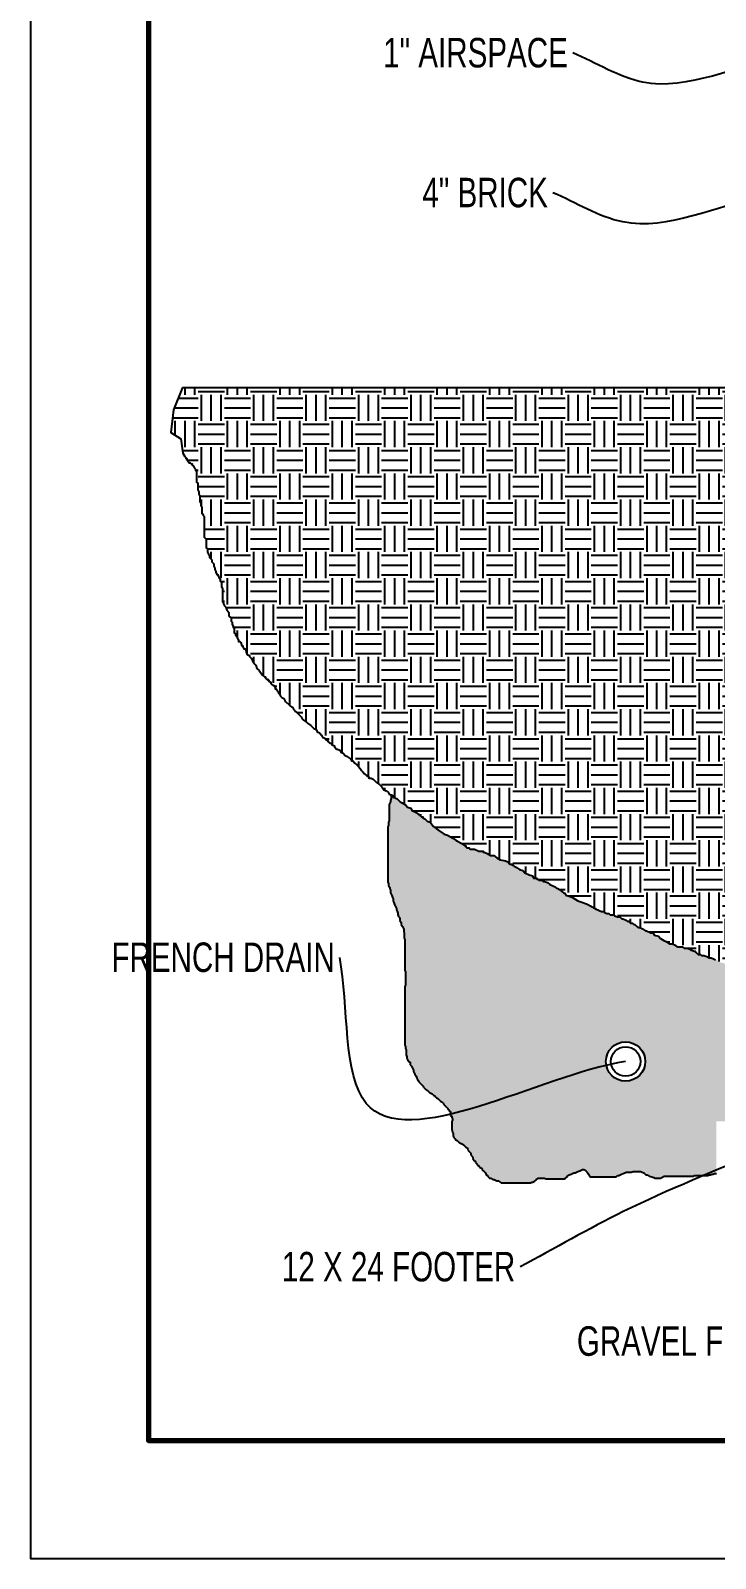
# Model space of a CAD drawing. Header units: inches. Extents: x 43 to 7578, y 1297 to 3809.
# Drawn here: x 3914.5 to 4123.5, y 2657.1 to 3123.5 of the extents above; entities that cross this region are included whole.
import ezdxf

# ---------------------------------------------------------------- set-up
doc = ezdxf.new("R2010")
doc.units = ezdxf.units.IN
doc.header["$LTSCALE"] = 0.5
doc.header["$MEASUREMENT"] = 0
doc.styles.add('Arch-Dim', font='romans.shx', dxfattribs={"width": 0.75})
doc.dimstyles.new('Annotative$7', dxfattribs={"dimscale": 96, "dimtxt": 0.09375, "dimasz": 0.0625, "dimexe": 0.0625, "dimexo": 0.0625, "dimgap": 0.03125, "dimtad": 0, "dimdec": 4, "dimzin": 3, "dimdsep": 46, "dimlunit": 4, "dimtxsty": 'Arch-Dim', "dimblk": 'ARCHTICK', "dimcen": 0.09375, "dimazin": 2, "dimtfac": 0.75, "dimtdec": 4, "dimtix": 1, "dimtmove": 2, "dimatfit": 3, "dimfxl": 1, "dimtolj": 1, "dimtzin": 0, "dimarcsym": 0})

# ---------------------------------------------------------------- blocks, each defined once
blk = doc.blocks.new('_ArchTick')
at = {"color": 0, "linetype": 'ByBlock', "const_width": 0.15}
blk.add_lwpolyline([(-0.5, -0.5), (0.5, 0.5)], dxfattribs=at)

msp = doc.modelspace()

# ---------------------------------------------------------------- hatches: boundary and pattern name
h = msp.add_hatch()
h.set_pattern_fill('EARTH', color=256, scale=32)
h.set_pattern_definition([(0, (-2.381, -42.6625), (8, 8), [8, -8]), (0, (-2.381, -39.6625), (8, 8), [8, -8]), (0, (-2.381, -36.6625), (8, 8), [8, -8]), (90, (-1.381, -35.6625), (-8, 8), [8, -8]), (90, (1.619, -35.6625), (-8, 8), [8, -8]), (90, (4.619, -35.6625), (-8, 8), [8, -8])])
h.paths.add_polyline_path([(4135.81067, 3014.53772), (3960.88933, 3014.53772), (3958.13445, 3007.7298), (3957.29165, 3000.7763), (3960.38014, 2998.91072), (3961.00126, 2994.5249), (3961.54657, 2993.51668), (3961.87516, 2993.18827), (3961.87516, 2992.85986), (3962.20378, 2992.85986), (3962.20378, 2992.53144), (3962.53237, 2992.20303), (3962.86099, 2991.54621), (3963.18958, 2991.54621), (3963.51819, 2991.21778), (3963.84679, 2991.21778), (3963.84679, 2990.88937), (3964.1754, 2990.56097), (3964.50399, 2989.90413), (3964.83261, 2989.57572), (3964.83261, 2989.24731), (3965.16123, 2988.91889), (3965.16123, 2985.63476), (3965.48982, 2985.30635), (3965.48982, 2983.33587), (3965.81844, 2982.67903), (3965.81844, 2982.02221), (3966.14703, 2981.36538), (3966.14703, 2979.72332), (3966.47565, 2979.39491), (3966.47565, 2978.40966), (3966.80424, 2978.08125), (3966.80424, 2976.11077), (3967.13285, 2975.78236), (3967.13285, 2975.45395), (3967.46145, 2975.12552), (3967.46145, 2968.88567), (3968.11868, 2968.22885), (3968.11868, 2965.60154), (3968.44727, 2965.27313), (3968.44727, 2964.28789), (3968.77589, 2963.63106), (3969.10448, 2963.30265), (3969.10448, 2962.64581), (3969.4331, 2962.3174), (3969.76169, 2961.98899), (3969.76169, 2961.33216), (3970.09031, 2961.00375), (3970.4189, 2960.67534), (3970.4189, 2960.01851), (3970.74752, 2959.36169), (3970.74752, 2959.03328), (3971.07611, 2958.37644), (3971.07611, 2958.04803), (3971.40472, 2957.3912), (3971.73334, 2957.3912), (3971.73334, 2957.06279), (3972.06193, 2956.40596), (3972.39055, 2956.07755), (3972.39055, 2955.42073), (3972.71914, 2955.0923), (3972.71914, 2953.77865), (3973.04776, 2953.12183), (3973.04776, 2949.18087), (3973.37635, 2948.85245), (3973.37635, 2948.52404), (3973.70497, 2947.86722), (3974.03356, 2947.53879), (3974.36218, 2946.55357), (3974.69079, 2946.22514), (3975.01938, 2945.89673), (3975.01938, 2944.91149), (3975.348, 2944.58308), (3975.67659, 2944.25467), (3975.67659, 2943.26943), (3976.00521, 2942.94102), (3976.00521, 2942.53772), (4135.81067, 2942.53772)])
h.paths.add_polyline_path([(4135.81067, 2942.53772), (3976.00521, 2942.53772), (3976.00521, 2942.28418), (3976.3338, 2941.62737), (3976.3338, 2941.29894), (3976.66242, 2940.97053), (3976.66242, 2939.65688), (3976.99101, 2939.32847), (3976.99101, 2939.00006), (3977.31963, 2938.67163), (3977.64824, 2938.01482), (3978.14113, 2937.02957), (3978.30545, 2937.02957), (3978.63404, 2936.70116), (3978.96266, 2935.71592), (3979.29125, 2935.71592), (3979.29125, 2935.38751), (3979.61987, 2934.73067), (3979.94846, 2934.73067), (3980.27708, 2934.07386), (3980.27708, 2933.74543), (3980.60567, 2933.08861), (3981.2629, 2932.7602), (3981.2629, 2932.43178), (3981.5915, 2932.10337), (3981.92011, 2931.77496), (3982.2487, 2931.11812), (3982.57732, 2930.46131), (3982.90591, 2930.13288), (3983.23453, 2929.80447), (3983.56312, 2928.81923), (3984.22036, 2928.16241), (3985.20616, 2926.84876), (3985.53477, 2926.52035), (3985.86336, 2926.19192), (3986.19198, 2926.19192), (3986.19198, 2925.86351), (3986.52057, 2925.5351), (3986.84919, 2925.5351), (3986.84919, 2925.2067), (3987.17778, 2925.2067), (3987.17778, 2924.87827), (3987.83502, 2924.54986), (3987.83502, 2924.22145), (3988.16361, 2923.89303), (3988.49222, 2923.56462), (3988.82082, 2923.56462), (3989.31375, 2922.57937), (3989.47802, 2922.57937), (3989.80664, 2921.92255), (3990.13523, 2921.59415), (3990.13523, 2921.26572), (3990.46385, 2920.93731), (3990.79247, 2920.28049), (3991.12106, 2919.95207), (3991.77827, 2919.62366), (3992.10688, 2918.96684), (3992.43548, 2918.63841), (3993.4213, 2917.65317), (3993.74989, 2917.32476), (3994.40713, 2916.99635), (3994.73572, 2916.33952), (3995.06434, 2916.01111), (3995.39293, 2915.6827), (3995.72154, 2915.35429), (3996.05014, 2915.02586), (3996.37875, 2914.69746), (3997.03596, 2914.04064), (3997.36458, 2913.3838), (3997.69317, 2913.05539), (3998.679, 2912.39856), (3999.00759, 2912.07015), (3999.99341, 2911.41331), (4000.65062, 2910.7565), (4000.97924, 2910.42809), (4001.63645, 2910.09966), (4001.96504, 2909.44284), (4002.62225, 2909.11444), (4003.27946, 2908.4576), (4003.60807, 2907.80078), (4004.26528, 2907.47236), (4004.5939, 2907.14395), (4005.25111, 2906.81554), (4005.25111, 2906.48713), (4005.5797, 2906.1587), (4006.23691, 2905.83029), (4006.56552, 2905.50189), (4007.22273, 2905.17346), (4007.22273, 2904.84505), (4007.87994, 2904.18823), (4008.20856, 2904.18823), (4008.86577, 2903.85981), (4009.19436, 2903.20299), (4009.85157, 2902.87458), (4010.5088, 2902.21774), (4011.16601, 2901.88934), (4011.4946, 2901.56093), (4012.15181, 2901.2325), (4012.48043, 2900.57568), (4012.80902, 2900.57568), (4013.46623, 2899.91885), (4014.12346, 2899.26203), (4014.45205, 2898.9336), (4015.10926, 2898.27679), (4015.43788, 2897.61995), (4015.76647, 2897.29154), (4016.42368, 2896.63472), (4017.08091, 2895.97789), (4017.73812, 2895.64948), (4017.73812, 2895.32107), (4018.39533, 2895.32107), (4019.05254, 2894.99265), (4019.38113, 2894.66424), (4020.03834, 2894.00742), (4021.02416, 2893.35058), (4021.68137, 2892.69377), (4022.33858, 2891.70852), (4022.99579, 2891.3801), (4023.65302, 2891.05169), (4023.98162, 2890.39487), (4024.96744, 2890.06644), (4024.96744, 2889.73803), (4025.29603, 2889.40962), (4025.62465, 2889.40962), (4025.95324, 2889.08122), (4026.28186, 2889.08122), (4026.61045, 2888.75279), (4027.26769, 2888.09597), (4027.92489, 2887.76756), (4028.91069, 2887.11073), (4029.5679, 2886.45391), (4030.55373, 2886.12548), (4030.88235, 2885.46867), (4031.53955, 2885.14024), (4032.19676, 2884.81183), (4032.85397, 2884.15501), (4033.18256, 2884.15501), (4033.51118, 2883.82659), (4033.8398, 2883.49818), (4034.16839, 2883.49818), (4034.16839, 2883.16977), (4034.8256, 2882.84136), (4035.4828, 2882.18453), (4036.46863, 2881.85612), (4037.45446, 2880.54246), (4038.76887, 2879.55722), (4040.7405, 2878.24357), (4041.72633, 2877.91516), (4043.36936, 2876.92991), (4044.35516, 2876.27308), (4046.32678, 2875.28785), (4046.6554, 2874.95943), (4046.98402, 2874.63102), (4047.31261, 2874.63102), (4047.31261, 2874.30261), (4047.64123, 2873.9742), (4048.29844, 2873.9742), (4048.62703, 2873.64577), (4049.94147, 2873.64577), (4051.25589, 2872.98896), (4052.57031, 2872.98896), (4052.57031, 2872.66053), (4052.8989, 2872.66053), (4053.88472, 2872.33212), (4054.87055, 2871.6753), (4055.85635, 2871.6753), (4056.84217, 2871.01847), (4057.828, 2870.36165), (4059.47101, 2870.03322), (4060.12824, 2869.70481), (4060.78545, 2869.048), (4061.44266, 2869.048), (4061.77125, 2868.71957), (4062.09987, 2868.39116), (4062.75708, 2868.06275), (4063.7429, 2867.40592), (4064.7287, 2867.07751), (4065.38591, 2866.42067), (4066.70035, 2865.76386), (4067.68615, 2865.43545), (4068.01477, 2864.77861), (4069.00057, 2864.77861), (4069.00057, 2864.4502), (4069.32919, 2864.4502), (4069.65781, 2864.12179), (4070.31501, 2864.12179), (4070.97222, 2863.79337), (4071.30081, 2863.79337), (4072.28664, 2863.46496), (4072.94385, 2862.80814), (4074.58688, 2862.15131), (4074.91547, 2861.8229), (4075.57268, 2861.49449), (4075.9013, 2861.16606), (4076.55851, 2860.83765), (4077.21572, 2860.18082), (4077.54433, 2860.18082), (4077.87293, 2859.524), (4079.18737, 2859.19559), (4079.84458, 2858.86717), (4081.48759, 2857.88194), (4082.47341, 2857.55351), (4084.11645, 2856.89669), (4086.08807, 2855.91145), (4087.0739, 2855.25463), (4088.71691, 2854.5978), (4089.37414, 2854.5978), (4089.70273, 2854.26939), (4090.35994, 2853.94098), (4091.01715, 2853.94098), (4091.34577, 2853.61255), (4092.33159, 2853.61255), (4092.66018, 2853.28414), (4093.64601, 2852.95574), (4094.30322, 2852.95574), (4094.96043, 2852.2989), (4095.28902, 2852.2989), (4096.27484, 2851.97049), (4096.60346, 2851.64208), (4096.93205, 2851.64208), (4097.58926, 2850.98525), (4098.24647, 2850.98525), (4098.57509, 2850.65684), (4098.9037, 2850.65684), (4099.56091, 2850), (4099.8895, 2849.6716), (4100.54671, 2849.6716), (4101.20392, 2849.34319), (4102.18975, 2848.68635), (4102.51836, 2848.68635), (4103.83278, 2848.02953), (4104.48999, 2848.02953), (4104.81858, 2847.3727), (4106.13302, 2847.04429), (4106.79023, 2846.38745), (4107.77603, 2845.73064), (4108.43324, 2845.40223), (4109.41907, 2844.74539), (4110.40489, 2844.74539), (4111.0621, 2844.41698), (4111.39069, 2844.08857), (4112.04793, 2843.76015), (4113.36234, 2843.76015), (4114.01955, 2843.43174), (4115.00535, 2843.43174), (4115.66259, 2843.10333), (4115.99118, 2842.77492), (4116.3198, 2842.77492), (4116.977, 2842.4465), (4117.3056, 2842.4465), (4117.63421, 2842.11809), (4117.9628, 2841.78968), (4118.29142, 2841.46127), (4118.94863, 2841.46127), (4119.27725, 2841.13284), (4119.93446, 2841.13284), (4120.92026, 2840.80443), (4121.57746, 2840.47603), (4122.2347, 2840.47603), (4122.89191, 2840.1476), (4123.54912, 2839.81919), (4123.87771, 2839.81919), (4124.86353, 2839.16237), (4125.52074, 2838.83395), (4126.17795, 2838.83395), (4126.17795, 2838.50554), (4126.83516, 2838.50554), (4127.16378, 2838.17713), (4128.47819, 2838.17713), (4128.80681, 2837.84872), (4129.46402, 2837.52029), (4129.79261, 2837.52029), (4130.44982, 2837.19188), (4130.77844, 2836.86348), (4131.10703, 2836.86348), (4131.10703, 2836.53507), (4131.76426, 2836.53507), (4131.76426, 2836.20664), (4133.73589, 2836.20664), (4134.06448, 2835.87823), (4135.81067, 2835.87823)])
h = msp.add_hatch()
h.set_pattern_fill('GRAVEL', color=256, scale=8)
h.set_pattern_definition([(228.012788, (3.3792, -34.6625), (-64, -72), [1.076288, -106.552704]), (184.969741, (2.65923, -35.46253), (96, 8), [1.846944, -182.847398]), (132.510447, (0.81923, -35.62253), (80, -88), [1.302304, -128.928261]), (267.273689, (-2.30077, -37.62253), (8, 160), [1.681904, -166.508464]), (292.833654, (-2.38077, -39.30253), (-40, 96), [1.64924, -163.274985]), (357.273689, (-1.74077, -40.82253), (-160, 8), [1.681904, -166.508464]), (37.6942405, (-0.06077, -40.90253), (-104, -80), [2.224232, -220.198788]), (72.2553284, (1.69923, -39.54253), (56, 176), [2.099904, -207.890572]), (121.429566, (2.33923, -37.54253), (-64, 104), [1.6876, -167.072585]), (175.236358, (1.4592, -36.1025), (88, -8), [1.926656, -94.406101]), (222.397438, (-0.46077, -35.94253), (-96, -88), [2.491584, -246.667]), (138.814075, (5.6192, -37.7025), (-56, 48), [0.850408, -84.190759]), (171.469234, (4.97923, -37.14253), (104, -16), [1.617896, -160.172091]), (225, (3.379, -36.9025), (-9e-16, -8), [1.131368, -10.18234]), (203.19859, (2.8192, -35.9425), (40, 16), [0.609264, -60.316921]), (291.80141, (2.2592, -36.1825), (-8, 24), [0.861624, -42.219694]), (30.963757, (2.5792, -36.9825), (24, 16), [1.399432, -45.248183]), (161.56505, (3.7792, -36.2625), (16, -8), [1.011928, -24.286293]), (16.38954, (-2.38077, -36.18253), (80, 24), [1.4176, -140.342761]), (70.346176, (-1.0208, -35.78253), (-32, -88), [1.189288, -117.739262]), (293.19859, (3.7792, -34.6625), (-16, 40), [1.21852, -59.707665]), (343.61046, (4.25923, -35.78253), (-80, 24), [1.4176, -140.342761]), (339.443955, (-2.3808, -41.1425), (-40, 16), [1.36704, -66.98499]), (294.77514, (-1.1008, -41.62253), (-40, 88), [1.145424, -113.397145]), (66.80141, (3.8592, -42.6625), (16, 40), [1.21852, -59.707665]), (17.354025, (4.33923, -41.54253), (-104, -32), [1.341048, -132.763389]), (69.443955, (-0.0608, -42.6625), (-16, -40), [0.68352, -67.66851]), (101.309932, (3.3792, -42.6625), (-8, 32), [0.40792, -40.384236]), (165.963757, (3.2992, -42.2625), (24, -8), [1.64924, -31.335605]), (186.009006, (1.69923, -41.86253), (80, 8), [1.5284, -151.311385]), (303.69007, (2.5792, -37.7025), (-8, 16), [1.153776, -27.690634]), (353.1572266, (3.21923, -38.66253), (136, -16), [2.014352, -199.420501]), (60.945396, (5.2192, -38.9025), (-32, -56), [0.823648, -81.541393]), (90, (5.619, -38.1825), (-8, 8), [0.48, -7.52]), (120.256437, (1.5392, -41.6225), (32, -56), [1.111392, -110.02816]), (48.012788, (0.9792, -40.6625), (64, 72), [2.152576, -105.476416]), (0, (2.419, -39.0625), (8, 8), [2.08, -5.92]), (325.304846, (4.49923, -39.06253), (80, -56), [1.264912, -125.226194]), (254.054604, (5.5392, -39.7825), (-8, -32), [1.164816, -57.076063]), (207.645975, (5.21923, -40.90253), (-152, -80), [1.89652, -187.755793]), (175.426079, (3.53923, -41.78253), (-104, 8), [2.006392, -198.632587])])
h.paths.add_polyline_path([(4104.48999, 2848.02953), (4103.83278, 2848.02953), (4102.51836, 2848.68635), (4102.18975, 2848.68635), (4101.20392, 2849.34319), (4100.54671, 2849.6716), (4099.8895, 2849.6716), (4099.56091, 2850), (4098.9037, 2850.65684), (4098.57509, 2850.65684), (4098.24647, 2850.98525), (4097.58926, 2850.98525), (4096.93205, 2851.64208), (4096.60346, 2851.64208), (4096.27484, 2851.97049), (4095.28902, 2852.2989), (4094.96043, 2852.2989), (4094.30322, 2852.95574), (4093.64601, 2852.95574), (4092.66018, 2853.28414), (4092.33159, 2853.61255), (4091.34577, 2853.61255), (4091.01715, 2853.94098), (4090.35994, 2853.94098), (4089.70273, 2854.26939), (4089.37414, 2854.5978), (4088.71691, 2854.5978), (4087.0739, 2855.25463), (4086.08807, 2855.91145), (4084.11645, 2856.89669), (4082.47341, 2857.55351), (4081.48759, 2857.88194), (4079.84458, 2858.86717), (4079.18737, 2859.19559), (4077.87293, 2859.524), (4077.54433, 2860.18082), (4077.21572, 2860.18082), (4076.55851, 2860.83765), (4075.9013, 2861.16606), (4075.57268, 2861.49449), (4074.91547, 2861.8229), (4074.58688, 2862.15131), (4072.94385, 2862.80814), (4072.28664, 2863.46496), (4071.30081, 2863.79337), (4070.97222, 2863.79337), (4070.31501, 2864.12179), (4069.65781, 2864.12179), (4069.32919, 2864.4502), (4069.00057, 2864.4502), (4069.00057, 2864.77861), (4068.01477, 2864.77861), (4067.68615, 2865.43545), (4066.70035, 2865.76386), (4065.38591, 2866.42067), (4064.7287, 2867.07751), (4063.7429, 2867.40592), (4062.75708, 2868.06275), (4062.09987, 2868.39116), (4061.77125, 2868.71957), (4061.44266, 2868.71957), (4061.44266, 2869.048), (4060.78545, 2869.048), (4060.12824, 2869.70481), (4059.47101, 2870.03322), (4057.828, 2870.36165), (4056.84217, 2871.01847), (4055.85635, 2871.6753), (4054.87055, 2871.6753), (4053.88472, 2872.33212), (4052.8989, 2872.66053), (4052.57031, 2872.66053), (4052.57031, 2872.98896), (4051.25589, 2872.98896), (4049.94147, 2873.64577), (4048.62703, 2873.64577), (4048.29844, 2873.9742), (4047.64123, 2873.9742), (4047.31261, 2874.30261), (4047.31261, 2874.63102), (4046.98402, 2874.63102), (4046.6554, 2874.95943), (4046.32678, 2875.28785), (4044.35516, 2876.27308), (4043.36936, 2876.92991), (4041.72633, 2877.91516), (4040.7405, 2878.24357), (4038.76887, 2879.55722), (4037.45446, 2880.54246), (4036.46863, 2881.85612), (4035.4828, 2882.18453), (4034.8256, 2882.84136), (4034.16839, 2883.16977), (4034.16839, 2883.49818), (4033.8398, 2883.49818), (4033.51118, 2883.82659), (4033.18256, 2884.15501), (4032.85397, 2884.15501), (4032.19676, 2884.81183), (4031.53955, 2885.14024), (4030.88235, 2885.46867), (4030.55373, 2886.12548), (4029.5679, 2886.45391), (4028.91069, 2887.11073), (4027.92489, 2887.76756), (4027.26769, 2888.09597), (4026.61045, 2888.75279), (4026.28186, 2889.08122), (4025.95324, 2889.08122), (4025.62465, 2889.40962), (4025.29603, 2889.40962), (4024.96744, 2889.73803), (4024.96744, 2890.06644), (4024.68659, 2890.16001), (4024.5307, 2889.89403), (4024.5307, 2889.08893), (4024.32929, 2888.48511), (4024.32929, 2888.08256), (4024.12791, 2887.68001), (4023.9265, 2887.27747), (4023.9265, 2882.24557), (4023.72512, 2881.84302), (4023.72512, 2880.83665), (4023.52373, 2880.4341), (4023.52373, 2863.52697), (4023.72512, 2863.12442), (4023.72512, 2862.52058), (4024.12791, 2861.91676), (4024.12791, 2861.51421), (4024.32929, 2861.11166), (4024.32929, 2860.30656), (4024.5307, 2859.90402), (4024.73208, 2859.50147), (4024.93347, 2858.89763), (4025.13488, 2858.49508), (4025.13488, 2857.68998), (4025.33626, 2857.28743), (4025.53764, 2856.68361), (4025.73905, 2856.28106), (4025.94044, 2855.87851), (4026.14185, 2855.47595), (4026.14185, 2855.0734), (4026.34323, 2854.67085), (4026.54461, 2854.06703), (4026.54461, 2853.66448), (4026.74602, 2853.06065), (4027.14879, 2852.65811), (4027.14879, 2851.85299), (4027.55158, 2851.24917), (4027.55158, 2850.64534), (4027.95437, 2850.04152), (4028.15576, 2849.63897), (4028.35717, 2849.23642), (4028.35717, 2848.43131), (4028.55855, 2848.02876), (4028.55855, 2846.41857), (4028.75993, 2846.01602), (4028.75993, 2836.55607), (4028.96134, 2836.15352), (4028.96134, 2832.12802), (4028.75993, 2831.72547), (4028.75993, 2813.81197), (4028.96134, 2813.4094), (4028.96134, 2812.80558), (4029.16273, 2812.40303), (4029.16273, 2810.79283), (4029.36414, 2810.18901), (4029.36414, 2809.78644), (4029.56552, 2809.3839), (4029.96831, 2808.78007), (4030.37108, 2808.5788), (4030.37108, 2807.7737), (4030.77387, 2807.37115), (4030.97528, 2806.9686), (4031.17666, 2806.56605), (4031.37805, 2806.16349), (4031.37805, 2805.76094), (4031.57946, 2805.35839), (4031.78084, 2804.95584), (4032.18363, 2804.35202), (4032.38502, 2803.7482), (4032.58643, 2803.34565), (4032.78781, 2802.94308), (4032.98919, 2802.54053), (4034.19757, 2801.33289), (4034.39895, 2800.93034), (4034.80175, 2800.52779), (4035.20451, 2800.12524), (4035.80871, 2799.72269), (4036.21148, 2799.32013), (4037.01707, 2798.91758), (4037.41986, 2798.51503), (4037.82263, 2798.31375), (4038.02404, 2797.91121), (4038.4268, 2797.70993), (4038.8296, 2797.50866), (4039.63518, 2796.70356), (4040.03795, 2796.50229), (4040.44074, 2796.09974), (4040.64215, 2795.69717), (4041.04492, 2795.29462), (4041.8505, 2794.48952), (4042.05188, 2794.08698), (4042.25329, 2793.68443), (4042.65606, 2793.48315), (4042.65606, 2792.27549), (4043.05885, 2792.07422), (4043.05885, 2791.67167), (4043.26024, 2791.26912), (4043.26024, 2790.86657), (4043.05885, 2790.46402), (4043.05885, 2788.04871), (4043.26024, 2787.24361), (4043.46165, 2786.84107), (4043.46165, 2786.03597), (4043.66303, 2785.63342), (4044.06582, 2785.23085), (4044.26721, 2784.8283), (4044.67, 2784.62703), (4045.27417, 2784.02321), (4046.07976, 2783.62066), (4046.88532, 2783.01684), (4047.28811, 2782.61429), (4047.6909, 2782.41301), (4047.89229, 2782.01046), (4048.09367, 2781.6079), (4048.89926, 2780.8028), (4048.89926, 2780.40025), (4049.10064, 2779.9977), (4049.50343, 2779.59515), (4049.50343, 2779.19261), (4049.90623, 2778.58878), (4050.30902, 2778.38749), (4050.30902, 2777.98494), (4050.71178, 2777.58239), (4050.91319, 2777.17984), (4051.31596, 2776.97857), (4051.51737, 2776.57602), (4051.92016, 2776.37475), (4052.32293, 2775.9722), (4052.32293, 2775.56965), (4052.92711, 2775.1671), (4053.3299, 2774.76453), (4053.53131, 2774.16071), (4053.93407, 2773.95944), (4054.13548, 2773.55689), (4054.53825, 2773.15434), (4054.94104, 2773.15434), (4055.54522, 2772.75179), (4055.94801, 2772.75179), (4056.7536, 2772.34924), (4057.35777, 2772.34924), (4057.76054, 2771.94669), (4058.16333, 2771.74542), (4067.02464, 2771.74542), (4067.42741, 2771.94669), (4067.8302, 2771.94669), (4068.23299, 2772.14797), (4068.83717, 2772.55052), (4069.03855, 2772.95307), (4069.44135, 2773.15434), (4071.25387, 2773.15434), (4071.85808, 2772.95307), (4077.69845, 2772.95307), (4077.89986, 2773.35561), (4078.30266, 2773.55689), (4078.50404, 2773.95944), (4078.90683, 2774.16071), (4079.51101, 2774.36199), (4079.9138, 2774.56326), (4080.31657, 2774.76453), (4080.71936, 2774.76453), (4081.12215, 2774.96583), (4081.52495, 2775.1671), (4082.12912, 2775.36838), (4082.53189, 2775.56965), (4082.93468, 2775.77092), (4083.33747, 2775.77092), (4083.94165, 2775.36838), (4084.34444, 2774.96583), (4084.74724, 2774.36199), (4085.15, 2773.55689), (4093.20573, 2773.55689), (4093.60852, 2773.95944), (4094.01131, 2773.95944), (4094.81687, 2774.36199), (4095.82384, 2774.76453), (4096.22663, 2774.96583), (4097.83778, 2774.96583), (4098.44195, 2775.1671), (4100.65727, 2775.1671), (4101.66424, 2774.76453), (4102.26842, 2774.16071), (4102.67121, 2774.16071), (4103.27539, 2773.75816), (4104.08097, 2773.55689), (4104.68515, 2773.35561), (4105.08792, 2773.15434), (4106.69906, 2773.15434), (4107.90744, 2773.75816), (4116.76872, 2773.75816), (4117.17152, 2773.95944), (4121.19936, 2773.95944), (4121.60216, 2774.16071), (4122.00495, 2774.16071), (4122.40774, 2774.36199), (4122.81051, 2774.36199), (4123.2133, 2774.56326), (4123.81067, 2774.56326), (4123.81067, 2790.53772), (4135.81067, 2790.53772), (4135.81067, 2835.87823), (4134.06448, 2835.87823), (4133.73589, 2836.20664), (4131.76426, 2836.20664), (4131.76426, 2836.53507), (4131.10703, 2836.53507), (4131.10703, 2836.86348), (4130.77844, 2836.86348), (4130.44982, 2837.19188), (4129.79261, 2837.52029), (4129.46402, 2837.52029), (4128.80681, 2837.84872), (4128.47819, 2838.17713), (4127.16378, 2838.17713), (4126.83516, 2838.50554), (4126.17795, 2838.50554), (4126.17795, 2838.83395), (4125.52074, 2838.83395), (4124.86353, 2839.16237), (4123.87771, 2839.81919), (4123.54912, 2839.81919), (4122.89191, 2840.1476), (4122.2347, 2840.47603), (4121.57746, 2840.47603), (4120.92026, 2840.80443), (4119.93446, 2841.13284), (4119.27725, 2841.13284), (4118.94863, 2841.46127), (4118.29142, 2841.46127), (4117.9628, 2841.78968), (4117.63421, 2842.11809), (4117.3056, 2842.4465), (4116.977, 2842.4465), (4116.3198, 2842.77492), (4115.99118, 2842.77492), (4115.66259, 2843.10333), (4115.00535, 2843.43174), (4114.01955, 2843.43174), (4113.36234, 2843.76015), (4112.04793, 2843.76015), (4111.39069, 2844.08857), (4111.0621, 2844.41698), (4110.40489, 2844.74539), (4109.41907, 2844.74539), (4108.43324, 2845.40223), (4107.77603, 2845.73064), (4106.79023, 2846.38745), (4106.13302, 2847.04429), (4104.81858, 2847.3727)])
edge = h.paths.add_edge_path(flags=16)
edge.add_arc((4096.09638, 2808.80332), 6, 0, 360)

# ---------------------------------------------------------------- linework, layer by layer
for p, q in [((3960.88933, 3014.53772), (4135.81067, 3014.53772)), ((3960.88933, 3014.53772), (4135.81067, 3014.53772)), ((4024.12791, 2887.68001), (4023.9265, 2887.27747)), ((4024.32929, 2888.08256), (4024.12791, 2887.68001)), ((4024.5307, 2889.08893), (4024.32929, 2888.48511)), ((4024.32929, 2888.48511), (4024.32929, 2888.08256)), ((4024.68659, 2890.16001), (4024.5307, 2889.89403)), ((4024.5307, 2889.89403), (4024.5307, 2889.08893)), ((4023.9265, 2887.27747), (4023.9265, 2882.24557)), ((4023.72512, 2880.83665), (4023.52373, 2880.4341)), ((4023.52373, 2880.4341), (4023.52373, 2863.52697)), ((4023.9265, 2882.24557), (4023.72512, 2881.84302)), ((4023.72512, 2881.84302), (4023.72512, 2880.83665)), ((4023.52373, 2863.52697), (4023.72512, 2863.12442)), ((4023.72512, 2863.12442), (4023.72512, 2862.52058)), ((4023.72512, 2862.52058), (4024.12791, 2861.91676)), ((4024.12791, 2861.91676), (4024.12791, 2861.51421)), ((4024.12791, 2861.51421), (4024.32929, 2861.11166)), ((4024.32929, 2861.11166), (4024.32929, 2860.30656)), ((4024.32929, 2860.30656), (4024.5307, 2859.90402)), ((4024.5307, 2859.90402), (4024.73208, 2859.50147)), ((4024.73208, 2859.50147), (4024.93347, 2858.89763)), ((4024.93347, 2858.89763), (4025.13488, 2858.49508)), ((4025.13488, 2858.49508), (4025.13488, 2857.68998)), ((4025.13488, 2857.68998), (4025.33626, 2857.28743)), ((4025.33626, 2857.28743), (4025.53764, 2856.68361)), ((4025.53764, 2856.68361), (4025.73905, 2856.28106)), ((4025.73905, 2856.28106), (4025.94044, 2855.87851)), ((4025.94044, 2855.87851), (4026.14185, 2855.47595)), ((4026.14185, 2855.47595), (4026.14185, 2855.0734)), ((4026.14185, 2855.0734), (4026.34323, 2854.67085)), ((4026.34323, 2854.67085), (4026.54461, 2854.06703)), ((4026.54461, 2854.06703), (4026.54461, 2853.66448)), ((4026.54461, 2853.66448), (4026.74602, 2853.06065)), ((4026.74602, 2853.06065), (4027.14879, 2852.65811)), ((4027.14879, 2852.65811), (4027.14879, 2851.85299)), ((4027.14879, 2851.85299), (4027.55158, 2851.24917)), ((4027.55158, 2851.24917), (4027.55158, 2850.64534)), ((4027.55158, 2850.64534), (4027.95437, 2850.04152)), ((4027.95437, 2850.04152), (4028.15576, 2849.63897)), ((4028.15576, 2849.63897), (4028.35717, 2849.23642)), ((4028.35717, 2849.23642), (4028.35717, 2848.43131)), ((4028.35717, 2848.43131), (4028.55855, 2848.02876)), ((4028.55855, 2848.02876), (4028.55855, 2846.41857)), ((4028.55855, 2846.41857), (4028.75993, 2846.01602)), ((4028.75993, 2846.01602), (4028.75993, 2836.55607)), ((4028.75993, 2836.55607), (4028.96134, 2836.15352)), ((4028.96134, 2836.15352), (4028.96134, 2832.12802)), ((4028.96134, 2832.12802), (4028.75993, 2831.72547)), ((4028.75993, 2831.72547), (4028.75993, 2813.81197)), ((4028.75993, 2813.81197), (4028.96134, 2813.4094)), ((4028.96134, 2813.4094), (4028.96134, 2812.80558)), ((4028.96134, 2812.80558), (4029.16273, 2812.40303)), ((4029.16273, 2812.40303), (4029.16273, 2810.79283)), ((4029.16273, 2810.79283), (4029.36414, 2810.18901)), ((4029.36414, 2810.18901), (4029.36414, 2809.78644)), ((4029.36414, 2809.78644), (4029.56552, 2809.3839)), ((4029.56552, 2809.3839), (4029.96831, 2808.78007)), ((4029.96831, 2808.78007), (4030.37108, 2808.5788)), ((4030.37108, 2808.5788), (4030.37108, 2807.7737)), ((4030.37108, 2807.7737), (4030.77387, 2807.37115)), ((4030.77387, 2807.37115), (4030.97528, 2806.9686)), ((4030.97528, 2806.9686), (4031.17666, 2806.56605)), ((4031.17666, 2806.56605), (4031.37805, 2806.16349)), ((4031.37805, 2806.16349), (4031.37805, 2805.76094)), ((4031.37805, 2805.76094), (4031.57946, 2805.35839)), ((4031.57946, 2805.35839), (4031.78084, 2804.95584)), ((4031.78084, 2804.95584), (4032.18363, 2804.35202)), ((4032.18363, 2804.35202), (4032.38502, 2803.7482)), ((4032.38502, 2803.7482), (4032.58643, 2803.34565)), ((4032.58643, 2803.34565), (4032.78781, 2802.94308)), ((4032.78781, 2802.94308), (4032.98919, 2802.54053)), ((4032.98919, 2802.54053), (4034.19757, 2801.33289)), ((4034.19757, 2801.33289), (4034.39895, 2800.93034)), ((4034.39895, 2800.93034), (4034.80175, 2800.52779)), ((4034.80175, 2800.52779), (4035.20451, 2800.12524)), ((4035.20451, 2800.12524), (4035.80871, 2799.72269)), ((4035.80871, 2799.72269), (4036.21148, 2799.32013)), ((4036.21148, 2799.32013), (4037.01707, 2798.91758)), ((4037.01707, 2798.91758), (4037.41986, 2798.51503)), ((4037.41986, 2798.51503), (4037.82263, 2798.31375)), ((4037.82263, 2798.31375), (4038.02404, 2797.91121)), ((4038.02404, 2797.91121), (4038.4268, 2797.70993)), ((4038.4268, 2797.70993), (4038.8296, 2797.50866)), ((4038.8296, 2797.50866), (4039.63518, 2796.70356)), ((4039.63518, 2796.70356), (4040.03795, 2796.50229)), ((4040.03795, 2796.50229), (4040.44074, 2796.09974)), ((4040.44074, 2796.09974), (4040.64215, 2795.69717)), ((4040.64215, 2795.69717), (4041.04492, 2795.29462)), ((4041.04492, 2795.29462), (4041.8505, 2794.48952)), ((4041.8505, 2794.48952), (4042.05188, 2794.08698)), ((4042.05188, 2794.08698), (4042.25329, 2793.68443)), ((4042.25329, 2793.68443), (4042.65606, 2793.48315)), ((4042.65606, 2793.48315), (4042.65606, 2792.27549)), ((4042.65606, 2792.27549), (4043.05885, 2792.07422)), ((4043.05885, 2792.07422), (4043.05885, 2791.67167)), ((4043.05885, 2791.67167), (4043.26024, 2791.26912)), ((4043.26024, 2790.86657), (4043.05885, 2790.46402)), ((4043.05885, 2790.46402), (4043.05885, 2788.04871)), ((4043.26024, 2791.26912), (4043.26024, 2790.86657)), ((4043.05885, 2788.04871), (4043.26024, 2787.24361)), ((4043.26024, 2787.24361), (4043.46165, 2786.84107)), ((4043.46165, 2786.84107), (4043.46165, 2786.03597)), ((4043.46165, 2786.03597), (4043.66303, 2785.63342)), ((4043.66303, 2785.63342), (4044.06582, 2785.23085)), ((4044.06582, 2785.23085), (4044.26721, 2784.8283)), ((4044.26721, 2784.8283), (4044.67, 2784.62703)), ((4044.67, 2784.62703), (4045.27417, 2784.02321)), ((4045.27417, 2784.02321), (4046.07976, 2783.62066)), ((4046.07976, 2783.62066), (4046.88532, 2783.01684)), ((4046.88532, 2783.01684), (4047.28811, 2782.61429)), ((4047.28811, 2782.61429), (4047.6909, 2782.41301)), ((4047.6909, 2782.41301), (4047.89229, 2782.01046)), ((4047.89229, 2782.01046), (4048.09367, 2781.6079)), ((4048.09367, 2781.6079), (4048.89926, 2780.8028)), ((4048.89926, 2780.8028), (4048.89926, 2780.40025)), ((4048.89926, 2780.40025), (4049.10064, 2779.9977)), ((4049.10064, 2779.9977), (4049.50343, 2779.59515)), ((4049.50343, 2779.59515), (4049.50343, 2779.19261)), ((4049.50343, 2779.19261), (4049.90623, 2778.58878)), ((4049.90623, 2778.58878), (4050.30902, 2778.38749)), ((4050.30902, 2778.38749), (4050.30902, 2777.98494)), ((4050.30902, 2777.98494), (4050.71178, 2777.58239)), ((4050.71178, 2777.58239), (4050.91319, 2777.17984)), ((4050.91319, 2777.17984), (4051.31596, 2776.97857)), ((4051.31596, 2776.97857), (4051.51737, 2776.57602)), ((4051.51737, 2776.57602), (4051.92016, 2776.37475)), ((4051.92016, 2776.37475), (4052.32293, 2775.9722)), ((4052.32293, 2775.9722), (4052.32293, 2775.56965)), ((4052.32293, 2775.56965), (4052.92711, 2775.1671)), ((4082.12912, 2775.36838), (4082.53189, 2775.56965)), ((4082.53189, 2775.56965), (4082.93468, 2775.77092)), ((4082.93468, 2775.77092), (4083.33747, 2775.77092)), ((4083.33747, 2775.77092), (4083.94165, 2775.36838)), ((4052.92711, 2775.1671), (4053.3299, 2774.76453)), ((4053.3299, 2774.76453), (4053.53131, 2774.16071)), ((4053.53131, 2774.16071), (4053.93407, 2773.95944)), ((4053.93407, 2773.95944), (4054.13548, 2773.55689)), ((4054.13548, 2773.55689), (4054.53825, 2773.15434)), ((4054.53825, 2773.15434), (4054.94104, 2773.15434)), ((4054.94104, 2773.15434), (4055.54522, 2772.75179)), ((4055.54522, 2772.75179), (4055.94801, 2772.75179)), ((4055.94801, 2772.75179), (4056.7536, 2772.34924)), ((4056.7536, 2772.34924), (4057.35777, 2772.34924)), ((4057.35777, 2772.34924), (4057.76054, 2771.94669)), ((4057.76054, 2771.94669), (4058.16333, 2771.74542)), ((4058.16333, 2771.74542), (4067.02464, 2771.74542)), ((4067.02464, 2771.74542), (4067.42741, 2771.94669)), ((4067.42741, 2771.94669), (4067.8302, 2771.94669)), ((4067.8302, 2771.94669), (4068.23299, 2772.14797)), ((4068.23299, 2772.14797), (4068.83717, 2772.55052)), ((4068.83717, 2772.55052), (4069.03855, 2772.95307)), ((4069.03855, 2772.95307), (4069.44135, 2773.15434)), ((4069.44135, 2773.15434), (4071.25387, 2773.15434)), ((4071.25387, 2773.15434), (4071.85808, 2772.95307)), ((4071.85808, 2772.95307), (4077.69845, 2772.95307)), ((4077.69845, 2772.95307), (4077.89986, 2773.35561)), ((4077.89986, 2773.35561), (4078.30266, 2773.55689)), ((4078.30266, 2773.55689), (4078.50404, 2773.95944)), ((4078.50404, 2773.95944), (4078.90683, 2774.16071)), ((4078.90683, 2774.16071), (4079.51101, 2774.36199)), ((4079.51101, 2774.36199), (4079.9138, 2774.56326)), ((4079.9138, 2774.56326), (4080.31657, 2774.76453)), ((4080.31657, 2774.76453), (4080.71936, 2774.76453)), ((4080.71936, 2774.76453), (4081.12215, 2774.96583)), ((4081.12215, 2774.96583), (4081.52495, 2775.1671)), ((4081.52495, 2775.1671), (4082.12912, 2775.36838)), ((4083.94165, 2775.36838), (4084.34444, 2774.96583)), ((4084.34444, 2774.96583), (4084.74724, 2774.36199)), ((4084.74724, 2774.36199), (4085.15, 2773.55689)), ((4085.15, 2773.55689), (4093.20573, 2773.55689)), ((4093.20573, 2773.55689), (4093.60852, 2773.95944)), ((4093.60852, 2773.95944), (4094.01131, 2773.95944)), ((4094.01131, 2773.95944), (4094.81687, 2774.36199)), ((4094.81687, 2774.36199), (4095.82384, 2774.76453)), ((4095.82384, 2774.76453), (4096.22663, 2774.96583)), ((4096.22663, 2774.96583), (4097.83778, 2774.96583)), ((4097.83778, 2774.96583), (4098.44195, 2775.1671)), ((4098.44195, 2775.1671), (4100.65727, 2775.1671)), ((4100.65727, 2775.1671), (4101.66424, 2774.76453)), ((4101.66424, 2774.76453), (4102.26842, 2774.16071)), ((4102.26842, 2774.16071), (4102.67121, 2774.16071)), ((4102.67121, 2774.16071), (4103.27539, 2773.75816)), ((4103.27539, 2773.75816), (4104.08097, 2773.55689)), ((4104.08097, 2773.55689), (4104.68515, 2773.35561)), ((4104.68515, 2773.35561), (4105.08792, 2773.15434)), ((4105.08792, 2773.15434), (4106.69906, 2773.15434)), ((4106.69906, 2773.15434), (4107.90744, 2773.75816)), ((4107.90744, 2773.75816), (4116.76872, 2773.75816)), ((4116.76872, 2773.75816), (4117.17152, 2773.95944)), ((4117.17152, 2773.95944), (4121.19936, 2773.95944)), ((4121.19936, 2773.95944), (4121.60216, 2774.16071)), ((4121.60216, 2774.16071), (4122.00495, 2774.16071)), ((4122.00495, 2774.16071), (4122.40774, 2774.36199)), ((4122.40774, 2774.36199), (4122.81051, 2774.36199)), ((4122.81051, 2774.36199), (4123.2133, 2774.56326)), ((4123.2133, 2774.56326), (4123.81067, 2774.56326))]:
    msp.add_line(p, q)
msp.add_lwpolyline([(3914.48196, 3809.07749), (3914.48196, 2657.07749), (5642.48196, 2657.07749), (5642.48196, 3809.07749)], close=True)
at = {"lineweight": 70}
msp.add_lwpolyline([(3950.48196, 3773.07749), (3950.48196, 2693.07749), (5606.48196, 2693.07749), (5606.48196, 3773.07749)], close=True, dxfattribs=at)
msp.add_lwpolyline([(3960.88933, 3014.53772), (3958.13445, 3007.7298), (3957.29165, 3000.7763), (3960.38014, 2998.91072), (3961.00126, 2994.5249), (3961.54657, 2993.51668), (3961.87516, 2993.18827), (3961.87516, 2992.85986), (3962.20378, 2992.85986), (3962.20378, 2992.53144), (3962.53237, 2992.20303), (3962.86099, 2991.54621), (3963.18958, 2991.54621), (3963.51819, 2991.21778), (3963.84679, 2991.21778), (3963.84679, 2990.88937), (3964.1754, 2990.56097), (3964.50399, 2989.90413), (3964.83261, 2989.57572), (3964.83261, 2989.24731), (3965.16123, 2988.91889), (3965.16123, 2985.63476), (3965.48982, 2985.30635), (3965.48982, 2983.33587), (3965.81844, 2982.67903), (3965.81844, 2982.02221), (3966.14703, 2981.36538), (3966.14703, 2979.72332), (3966.47565, 2979.39491), (3966.47565, 2978.40966), (3966.80424, 2978.08125), (3966.80424, 2976.11077), (3967.13285, 2975.78236), (3967.13285, 2975.45395), (3967.46145, 2975.12552), (3967.46145, 2968.88567), (3968.11868, 2968.22885), (3968.11868, 2965.60154), (3968.44727, 2965.27313), (3968.44727, 2964.28789), (3968.77589, 2963.63106), (3969.10448, 2963.30265), (3969.10448, 2962.64581), (3969.4331, 2962.3174), (3969.76169, 2961.98899), (3969.76169, 2961.33216), (3970.09031, 2961.00375), (3970.4189, 2960.67534), (3970.4189, 2960.01851), (3970.74752, 2959.36169), (3970.74752, 2959.03328), (3971.07611, 2958.37644), (3971.07611, 2958.04803), (3971.40472, 2957.3912), (3971.73334, 2957.3912), (3971.73334, 2957.06279), (3972.06193, 2956.40596), (3972.39055, 2956.07755), (3972.39055, 2955.42073), (3972.71914, 2955.0923), (3972.71914, 2953.77865), (3973.04776, 2953.12183), (3973.04776, 2949.18087), (3973.37635, 2948.85245), (3973.37635, 2948.52404), (3973.70497, 2947.86722), (3974.03356, 2947.53879), (3974.36218, 2946.55357), (3974.69079, 2946.22514), (3975.01938, 2945.89673), (3975.01938, 2944.91149), (3975.348, 2944.58308), (3975.67659, 2944.25467), (3975.67659, 2943.26943), (3976.00521, 2942.94102), (3976.00521, 2942.28418), (3976.3338, 2941.62737), (3976.3338, 2941.29894), (3976.66242, 2940.97053), (3976.66242, 2939.65688), (3976.99101, 2939.32847), (3976.99101, 2939.00006), (3977.31963, 2938.67163), (3977.64824, 2938.01482), (3977.97684, 2937.35798), (3977.97684, 2937.02957), (3978.30545, 2937.02957), (3978.63404, 2936.70116), (3978.96266, 2935.71592), (3979.29125, 2935.71592), (3979.29125, 2935.38751), (3979.61987, 2934.73067), (3979.94846, 2934.73067), (3980.27708, 2934.07386), (3980.27708, 2933.74543), (3980.60567, 2933.08861), (3981.2629, 2932.7602), (3981.2629, 2932.43178), (3981.5915, 2932.10337), (3981.92011, 2931.77496), (3982.2487, 2931.11812), (3982.57732, 2930.46131), (3982.90591, 2930.13288), (3983.23453, 2929.80447), (3983.56312, 2928.81923), (3984.22036, 2928.16241), (3985.20616, 2926.84876), (3985.53477, 2926.52035), (3985.86336, 2926.19192), (3986.19198, 2926.19192), (3986.19198, 2925.86351), (3986.52057, 2925.5351), (3986.84919, 2925.5351), (3986.84919, 2925.2067), (3987.17778, 2925.2067), (3987.17778, 2924.87827), (3987.83502, 2924.54986), (3987.83502, 2924.22145), (3988.16361, 2923.89303), (3988.49222, 2923.56462), (3988.82082, 2923.56462), (3989.14943, 2922.9078), (3989.14943, 2922.57937), (3989.47802, 2922.57937), (3989.80664, 2921.92255), (3990.13523, 2921.59415), (3990.13523, 2921.26572), (3990.46385, 2920.93731), (3990.79247, 2920.28049), (3991.12106, 2919.95207), (3991.77827, 2919.62366), (3992.10688, 2918.96684), (3992.43548, 2918.63841), (3993.4213, 2917.65317), (3993.74989, 2917.32476), (3994.40713, 2916.99635), (3994.73572, 2916.33952), (3995.06434, 2916.01111), (3995.39293, 2915.6827), (3995.72154, 2915.35429), (3996.05014, 2915.02586), (3996.37875, 2914.69746), (3997.03596, 2914.04064), (3997.36458, 2913.3838), (3997.69317, 2913.05539), (3998.679, 2912.39856), (3999.00759, 2912.07015), (3999.99341, 2911.41331), (4000.65062, 2910.7565), (4000.97924, 2910.42809), (4001.63645, 2910.09966), (4001.96504, 2909.44284), (4002.62225, 2909.11444), (4003.27946, 2908.4576), (4003.60807, 2907.80078), (4004.26528, 2907.47236), (4004.5939, 2907.14395), (4005.25111, 2906.81554), (4005.25111, 2906.48713), (4005.5797, 2906.1587), (4006.23691, 2905.83029), (4006.56552, 2905.50189), (4007.22273, 2905.17346), (4007.22273, 2904.84505), (4007.87994, 2904.18823), (4008.20856, 2904.18823), (4008.86577, 2903.85981), (4009.19436, 2903.20299), (4009.85157, 2902.87458), (4010.5088, 2902.21774), (4011.16601, 2901.88934), (4011.4946, 2901.56093), (4012.15181, 2901.2325), (4012.48043, 2900.57568), (4012.80902, 2900.57568), (4013.46623, 2899.91885), (4014.12346, 2899.26203), (4014.45205, 2898.9336), (4015.10926, 2898.27679), (4015.43788, 2897.61995), (4015.76647, 2897.29154), (4016.42368, 2896.63472), (4017.08091, 2895.97789), (4017.73812, 2895.64948), (4017.73812, 2895.32107), (4018.39533, 2895.32107), (4019.05254, 2894.99265), (4019.38113, 2894.66424), (4020.03834, 2894.00742), (4021.02416, 2893.35058), (4021.68137, 2892.69377), (4022.33858, 2891.70852), (4022.99579, 2891.3801), (4023.65302, 2891.05169), (4023.98162, 2890.39487), (4024.96744, 2890.06644), (4024.96744, 2889.73803), (4025.29603, 2889.40962), (4025.62465, 2889.40962), (4025.95324, 2889.08122), (4026.28186, 2889.08122), (4026.61045, 2888.75279), (4027.26769, 2888.09597), (4027.92489, 2887.76756), (4028.91069, 2887.11073), (4029.5679, 2886.45391), (4030.55373, 2886.12548), (4030.88235, 2885.46867), (4031.53955, 2885.14024), (4032.19676, 2884.81183), (4032.85397, 2884.15501), (4033.18256, 2884.15501), (4033.51118, 2883.82659), (4033.8398, 2883.49818), (4034.16839, 2883.49818), (4034.16839, 2883.16977), (4034.8256, 2882.84136), (4035.4828, 2882.18453), (4036.46863, 2881.85612), (4037.45446, 2880.54246), (4038.76887, 2879.55722), (4040.7405, 2878.24357), (4041.72633, 2877.91516), (4043.36936, 2876.92991), (4044.35516, 2876.27308), (4046.32678, 2875.28785), (4046.6554, 2874.95943), (4046.98402, 2874.63102), (4047.31261, 2874.63102), (4047.31261, 2874.30261), (4047.64123, 2873.9742), (4048.29844, 2873.9742), (4048.62703, 2873.64577), (4049.94147, 2873.64577), (4051.25589, 2872.98896), (4052.57031, 2872.98896), (4052.57031, 2872.66053), (4052.8989, 2872.66053), (4053.88472, 2872.33212), (4054.87055, 2871.6753), (4055.85635, 2871.6753), (4056.84217, 2871.01847), (4057.828, 2870.36165), (4059.47101, 2870.03322), (4060.12824, 2869.70481), (4060.78545, 2869.048), (4061.44266, 2869.048), (4061.44266, 2868.71957), (4061.77125, 2868.71957), (4062.09987, 2868.39116), (4062.75708, 2868.06275), (4063.7429, 2867.40592), (4064.7287, 2867.07751), (4065.38591, 2866.42067), (4066.70035, 2865.76386), (4067.68615, 2865.43545), (4068.01477, 2864.77861), (4069.00057, 2864.77861), (4069.00057, 2864.4502), (4069.32919, 2864.4502), (4069.65781, 2864.12179), (4070.31501, 2864.12179), (4070.97222, 2863.79337), (4071.30081, 2863.79337), (4072.28664, 2863.46496), (4072.94385, 2862.80814), (4074.58688, 2862.15131), (4074.91547, 2861.8229), (4075.57268, 2861.49449), (4075.9013, 2861.16606), (4076.55851, 2860.83765), (4077.21572, 2860.18082), (4077.54433, 2860.18082), (4077.87293, 2859.524), (4079.18737, 2859.19559), (4079.84458, 2858.86717), (4081.48759, 2857.88194), (4082.47341, 2857.55351), (4084.11645, 2856.89669), (4086.08807, 2855.91145), (4087.0739, 2855.25463), (4088.71691, 2854.5978), (4089.37414, 2854.5978), (4089.70273, 2854.26939), (4090.35994, 2853.94098), (4091.01715, 2853.94098), (4091.34577, 2853.61255), (4092.33159, 2853.61255), (4092.66018, 2853.28414), (4093.64601, 2852.95574), (4094.30322, 2852.95574), (4094.96043, 2852.2989), (4095.28902, 2852.2989), (4096.27484, 2851.97049), (4096.60346, 2851.64208), (4096.93205, 2851.64208), (4097.58926, 2850.98525), (4098.24647, 2850.98525), (4098.57509, 2850.65684), (4098.9037, 2850.65684), (4099.56091, 2850), (4099.8895, 2849.6716), (4100.54671, 2849.6716), (4101.20392, 2849.34319), (4102.18975, 2848.68635), (4102.51836, 2848.68635), (4103.83278, 2848.02953), (4104.48999, 2848.02953), (4104.81858, 2847.3727), (4106.13302, 2847.04429), (4106.79023, 2846.38745), (4107.77603, 2845.73064), (4108.43324, 2845.40223), (4109.41907, 2844.74539), (4110.40489, 2844.74539), (4111.0621, 2844.41698), (4111.39069, 2844.08857), (4112.04793, 2843.76015), (4113.36234, 2843.76015), (4114.01955, 2843.43174), (4115.00535, 2843.43174), (4115.66259, 2843.10333), (4115.99118, 2842.77492), (4116.3198, 2842.77492), (4116.977, 2842.4465), (4117.3056, 2842.4465), (4117.63421, 2842.11809), (4117.9628, 2841.78968), (4118.29142, 2841.46127), (4118.94863, 2841.46127), (4119.27725, 2841.13284), (4119.93446, 2841.13284), (4120.92026, 2840.80443), (4121.57746, 2840.47603), (4122.2347, 2840.47603), (4122.89191, 2840.1476), (4123.54912, 2839.81919)])
for radius in [6, 4.5]:
    msp.add_circle((4096.09638, 2808.80332), radius)

# ---------------------------------------------------------------- texts
at = {"char_height": 9, "attachment_point": 6, "style": 'Arch-Dim'}
for s, insert in [('\\A1;{\\fCityBlueprint|b0|i0|c2|p2;1" AIRSPACE}', (4078.46851, 3116.71132)), ('\\A1;{\\fCityBlueprint|b0|i0|c2|p2;4" BRICK}', (4072.38401, 3074.01724)), ('\\A1;{\\fCityBlueprint|b0|i0|c2|p2;FRENCH DRAIN}', (4007.35882, 2840.55217)), ('\\A1;{\\fCityBlueprint|b0|i0|c2|p2;12 X 24 FOOTER}', (4062.41739, 2746.09521)), ('\\A1;{\\fCityBlueprint|b0|i0|c2|p2;GRAVEL FILL}', (4138.41155, 2723.38391))]:
    msp.add_mtext(s, dxfattribs=dict(at, insert=insert))

# ---------------------------------------------------------------- leaders
at = {"path_type": 1, "annotation_type": 0, "has_hookline": 1, "hookline_direction": 1}
for points, text_width in [([(4144.37233, 3115.55955), (4101.29675, 3107.78456), (4079.96851, 3116.71132)], 38.70953), ([(4138.28782, 3072.86547), (4095.21225, 3065.09048), (4073.88401, 3074.01724)], 29.94209), ([(4096.09638, 2808.80332), (4016.92706, 2796.00926), (4008.85882, 2840.55217)], 46.14041), ([(4191.25003, 2785.20176), (4176.85991, 2728.51857), (4139.91155, 2723.38391)], 40.41594), ([(4137.79663, 2781.63256), (4095.3998, 2762.9615), (4063.91739, 2746.09521)], 53.4368)]:
    msp.add_leader(points, dimstyle='Annotative$7', override={"dimscale": 0}, dxfattribs=dict(at, text_width=text_width))

doc.saveas('drawing.dxf')
